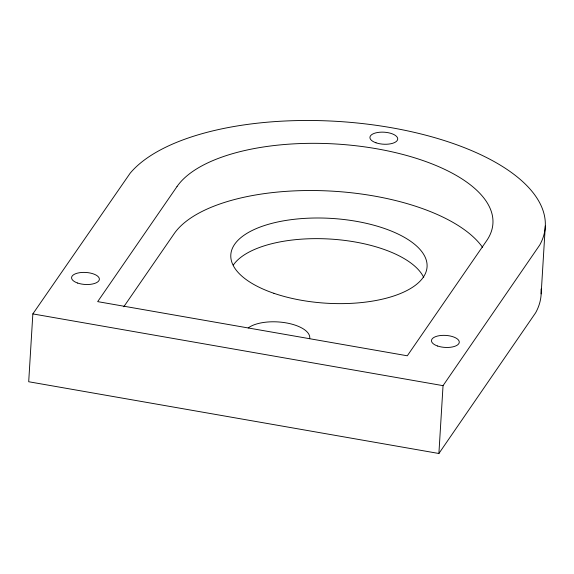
<?xml version="1.0" encoding="UTF-8"?>
<svg xmlns="http://www.w3.org/2000/svg" width="574" height="574" viewBox="0 0 574 574"><rect width="100%" height="100%" fill="white"/><g stroke="black" fill="none" stroke-linecap="round" stroke-linejoin="round"><path stroke-width="0.86" d="M438.895 453.496L443.042 385.656L539.775 244.947A213.837 92.392 3.5 0 0 391.088 127.665A213.837 92.392 3.5 0 0 130.09 173.291L32.847 313.906L28.7 381.746L438.895 453.496L535.621 312.794A213.837 92.392 3.5 0 0 541.074 289.023M541.153 293.874L545.3 226.027M123.776 306.774L174.13 233.733A161.387 69.734 3.5 0 1 327.015 190.884A161.387 69.734 3.5 0 1 482.641 247.466M32.847 313.906L443.042 385.656M248.212 327.941A32.768 14.156 3.5 0 1 265.941 322.172L267.563 322.014A32.768 14.156 3.5 0 1 301.802 328.005L302.893 328.629A32.768 14.156 3.5 0 1 309.702 338.696M233.381 264.966A98.305 42.476 3.5 0 1 331.298 239.128A98.305 42.476 3.5 0 1 423.734 277.472M177.022 186.536L97.673 301.63L407.296 355.787L486.644 240.7A161.387 69.734 3.5 0 0 376.551 148.745A161.387 69.734 3.5 0 0 177.022 186.536M376.02 142.804A13.927 6.02 3.5 0 0 397.689 139.324A13.927 6.02 3.5 0 0 377.749 132.479A13.927 6.02 3.5 0 0 376.02 142.804M437.575 346.014A13.927 6.02 3.5 0 0 459.243 342.534A13.927 6.02 3.5 0 0 439.304 335.69A13.927 6.02 3.5 0 0 437.575 346.014M77.669 283.061A13.927 6.02 3.5 0 0 99.338 279.581A13.927 6.02 3.5 0 0 79.399 272.736A13.927 6.02 3.5 0 0 77.669 283.061M273.891 293.3A98.305 42.476 3.5 0 0 426.848 268.732A98.305 42.476 3.5 0 0 286.089 220.409A98.305 42.476 3.5 0 0 273.891 293.3"/></g></svg>
